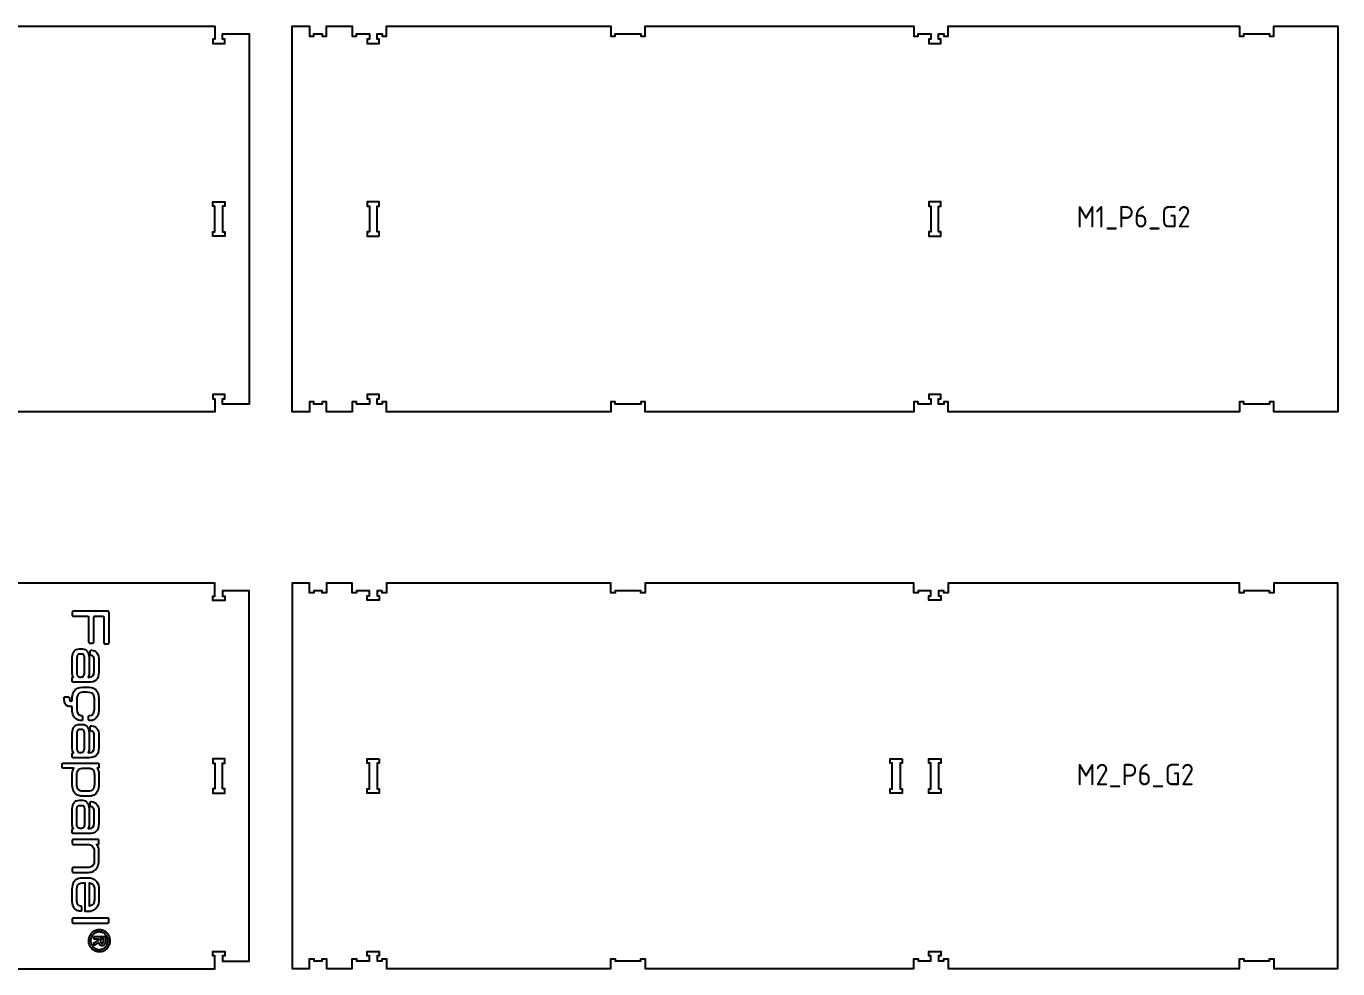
# Model space of a CAD drawing. Header units: millimetres. Extents: x -30325 to 14169, y -12596 to 6470.
# Drawn here: x -4708 to -1647, y 4120 to 6320 of the extents above; entities that cross this region are included whole.
import ezdxf

# ---------------------------------------------------------------- set-up
doc = ezdxf.new("R2010")
doc.units = ezdxf.units.MM
doc.header["$MEASUREMENT"] = 0
doc.layers.add('freeswerk_CODES', color=50, linetype='Continuous')

msp = doc.modelspace()

# ---------------------------------------------------------------- linework, layer by layer
for points in [[(-4812.5, 6320), (-4267.5, 6320), (-4267.5, 6290), (-4272.5, 6290), (-4272.5, 6280), (-4244.5, 6280), (-4244.5, 6290), (-4249.5, 6290), (-4249.5, 6302), (-4187.2, 6302), (-4187.2, 5438), (-4249.5, 5438), (-4249.5, 5450), (-4244.5, 5450), (-4244.5, 5460), (-4272.5, 5460), (-4272.5, 5450), (-4267.5, 5450), (-4267.5, 5420), (-4812.5, 5420)], [(-4812.5, 4120), (-4267.5, 4119.9), (-4267.5, 4149.9), (-4272.5, 4149.9), (-4272.5, 4159.9), (-4244.5, 4159.9), (-4244.5, 4149.9), (-4249.5, 4149.9), (-4249.5, 4137.9), (-4187.3, 4137.9), (-4187.2, 5001.9), (-4249.4, 5001.9), (-4249.4, 4989.9), (-4244.4, 4989.9), (-4244.4, 4979.9), (-4272.4, 4979.9), (-4272.4, 4989.9), (-4267.4, 4989.9), (-4267.4, 5019.9), (-4812.4, 5020)], [(-4579.3, 4254.8), (-4579.6, 4254.6), (-4579.9, 4254.5), (-4580.3, 4254.5), (-4580.6, 4254.5), (-4580.9, 4254.5), (-4583.4, 4254.6), (-4586, 4255.1), (-4588.6, 4256.1), (-4591.1, 4257.4), (-4593.5, 4259.3), (-4595.7, 4261.7), (-4597.5, 4264.6), (-4598.9, 4268.1), (-4599.8, 4272.2), (-4600.1, 4276.9), (-4600.1, 4305.7), (-4599.9, 4310.7), (-4599.2, 4315.2), (-4598, 4319.2), (-4596.3, 4322.7), (-4594.2, 4325.7), (-4591.5, 4328.2), (-4588.4, 4330), (-4584.8, 4331.3), (-4580.8, 4332.1), (-4576.5, 4332.4), (-4562.5, 4332.4), (-4558.7, 4332.1), (-4555.1, 4331.3), (-4551.6, 4329.9), (-4548.3, 4328), (-4545.4, 4325.5), (-4542.9, 4322.6), (-4540.8, 4319.1), (-4539.3, 4315.2), (-4538.3, 4310.8), (-4538, 4305.9), (-4538, 4281.2), (-4538.3, 4276.3), (-4539.1, 4271.7), (-4540.5, 4267.7), (-4542.4, 4264.2), (-4544.6, 4261.2), (-4547.3, 4258.8), (-4550.2, 4256.9), (-4553.4, 4255.5), (-4556.8, 4254.7)], [(-4579.3, 4254.8), (-4579.1, 4255), (-4578.8, 4255.2), (-4578.6, 4255.4), (-4578.4, 4255.7), (-4578.3, 4256), (-4578.2, 4256.3), (-4578.1, 4256.6), (-4578.1, 4257), (-4578.1, 4263.8), (-4578.1, 4264.1), (-4578.2, 4264.4), (-4578.3, 4264.7), (-4578.4, 4265), (-4578.6, 4265.3), (-4578.8, 4265.6), (-4579.1, 4265.8), (-4579.3, 4266), (-4579.6, 4266.1), (-4579.9, 4266.2), (-4580.3, 4266.3), (-4580.6, 4266.3), (-4580.9, 4266.3), (-4583.6, 4266.7), (-4585.9, 4267.9), (-4587.8, 4270.1), (-4589.1, 4273.5), (-4589.6, 4278), (-4589.6, 4305.9), (-4589.1, 4310.9), (-4587.7, 4314.9), (-4585.2, 4317.9), (-4581.2, 4319.8), (-4575.5, 4320.5), (-4570.5, 4320.5), (-4570.5, 4254.5), (-4560.3, 4254.5), (-4556.8, 4254.7)], [(-4598.9, 4238), (-4599.1, 4237.8), (-4599.4, 4237.6), (-4599.6, 4237.3), (-4599.8, 4237), (-4599.9, 4236.8), (-4600, 4236.4), (-4600.1, 4236.1), (-4600.1, 4235.8), (-4600.1, 4229), (-4600.1, 4228.6), (-4600, 4228.3), (-4599.9, 4228), (-4599.8, 4227.7), (-4599.6, 4227.4), (-4599.4, 4227.2), (-4599.1, 4227), (-4598.9, 4226.8), (-4598.6, 4226.6), (-4598.3, 4226.5), (-4598, 4226.5), (-4597.6, 4226.5), (-4517, 4226.4), (-4516.7, 4226.5), (-4516.3, 4226.5), (-4516, 4226.6), (-4515.7, 4226.8), (-4515.5, 4227), (-4515.2, 4227.2), (-4515, 4227.4), (-4514.8, 4227.7), (-4514.7, 4228), (-4514.6, 4228.3), (-4514.5, 4228.6), (-4514.5, 4228.9), (-4514.5, 4235.8), (-4514.5, 4236.1), (-4514.6, 4236.4), (-4514.7, 4236.7), (-4514.8, 4237)], [(-4514.8, 4237), (-4515, 4237.3), (-4515.2, 4237.6), (-4515.5, 4237.8), (-4515.7, 4238), (-4516, 4238.1), (-4516.3, 4238.2), (-4516.7, 4238.3), (-4517, 4238.3), (-4597.6, 4238.3), (-4598, 4238.3), (-4598.3, 4238.2), (-4598.6, 4238.1), (-4598.9, 4238)], [(-4540.7, 4165.3), (-4539.4, 4165.2), (-4538, 4165.1), (-4536.7, 4165), (-4535.3, 4165.1), (-4534, 4165.2), (-4532.7, 4165.5), (-4531.5, 4165.8), (-4530.2, 4166.1), (-4529, 4166.6), (-4527.9, 4167.1), (-4526.8, 4167.7), (-4525.7, 4168.4), (-4524.7, 4169.1), (-4523.7, 4169.9), (-4522.8, 4170.7), (-4521.9, 4171.6), (-4521.1, 4172.6), (-4520.3, 4173.6), (-4519.7, 4174.6), (-4519, 4175.7), (-4518.5, 4176.8), (-4518, 4178), (-4517.5, 4179.2), (-4517.2, 4180.5), (-4516.9, 4181.8), (-4516.8, 4183.1), (-4516.7, 4184.4), (-4516.6, 4185.8), (-4516.7, 4187.1), (-4516.8, 4188.4), (-4517.1, 4189.7), (-4517.4, 4191), (-4517.7, 4192.2), (-4518.2, 4193.4), (-4518.7, 4194.6), (-4519.3, 4195.7), (-4520, 4196.7), (-4520.7, 4197.8), (-4521.5, 4198.7), (-4522.3, 4199.7), (-4523.2, 4200.5), (-4524.2, 4201.3), (-4525.2, 4202.1), (-4526.2, 4202.8), (-4527.3, 4203.4), (-4528.4, 4204), (-4529.6, 4204.5), (-4530.8, 4204.9), (-4532.1, 4205.2), (-4533.4, 4205.5), (-4534.7, 4205.7), (-4536, 4205.8), (-4537.4, 4205.8), (-4538.7, 4205.7), (-4540, 4205.6), (-4541.3, 4205.4), (-4542.6, 4205.1), (-4543.8, 4204.7), (-4545, 4204.2), (-4546.2, 4203.7), (-4547.3, 4203.1), (-4548.3, 4202.5), (-4549.4, 4201.7), (-4550.3, 4201), (-4551.3, 4200.1), (-4552.1, 4199.2), (-4552.9, 4198.3), (-4553.7, 4197.3), (-4554.4, 4196.2), (-4555, 4195.1), (-4555.6, 4194), (-4556.1, 4192.8), (-4556.5, 4191.6), (-4556.8, 4190.3), (-4557.1, 4189.1), (-4557.3, 4187.8), (-4557.4, 4186.4), (-4557.4, 4185.1), (-4557.3, 4183.7), (-4557.2, 4182.4), (-4557, 4181.1), (-4556.7, 4179.9), (-4556.3, 4178.6), (-4555.8, 4177.4)], [(-4555.8, 4177.4), (-4555.3, 4176.3), (-4554.7, 4175.2), (-4554.1, 4174.1), (-4553.3, 4173.1), (-4552.6, 4172.1), (-4551.7, 4171.2), (-4550.8, 4170.3), (-4549.9, 4169.5), (-4548.9, 4168.7), (-4547.8, 4168.1), (-4546.7, 4167.4), (-4545.6, 4166.9), (-4544.4, 4166.4), (-4543.2, 4165.9), (-4541.9, 4165.6), (-4540.7, 4165.3)]]:
    msp.add_lwpolyline(points)
for points in [[(-3876.7, 5438), (-3888.7, 5438), (-3888.7, 5450), (-3883.7, 5450), (-3883.7, 5460), (-3911.7, 5460), (-3911.7, 5450), (-3906.7, 5450), (-3906.7, 5438), (-3936.7, 5438), (-3936.7, 5443), (-3946.7, 5443), (-3946.7, 5420), (-4006.7, 5420), (-4006.7, 5443), (-4016.7, 5443), (-4016.7, 5438), (-4036.7, 5438), (-4036.7, 5443), (-4046.7, 5443), (-4046.7, 5420), (-4087.2, 5420), (-4087.2, 6320), (-4046.7, 6320), (-4046.7, 6297), (-4036.7, 6297), (-4036.7, 6302), (-4016.7, 6302), (-4016.7, 6297), (-4006.7, 6297), (-4006.7, 6320), (-3946.7, 6320), (-3946.7, 6297), (-3936.7, 6297), (-3936.7, 6302), (-3906.7, 6302), (-3906.7, 6290), (-3911.7, 6290), (-3911.7, 6280), (-3883.7, 6280), (-3883.7, 6290), (-3888.7, 6290), (-3888.7, 6302), (-3876.7, 6302), (-3876.7, 6297), (-3866.7, 6297), (-3866.7, 6320), (-3343.7, 6320), (-3343.7, 6297), (-3333.7, 6297), (-3333.7, 6302), (-3273.7, 6302), (-3273.7, 6297), (-3263.7, 6297), (-3263.7, 6320), (-2636.7, 6320), (-2636.7, 6297), (-2626.7, 6297), (-2626.7, 6302), (-2596.7, 6302), (-2596.7, 6290), (-2601.7, 6290), (-2601.7, 6280), (-2573.7, 6280), (-2573.7, 6290), (-2578.7, 6290), (-2578.7, 6302), (-2566.7, 6302), (-2566.7, 6297), (-2556.7, 6297), (-2556.7, 6320), (-1876.7, 6320), (-1876.7, 6297), (-1866.7, 6297), (-1866.7, 6302), (-1806.7, 6302), (-1806.7, 6297), (-1796.7, 6297), (-1796.7, 6320), (-1647.2, 6320), (-1647.2, 5420), (-1796.7, 5420), (-1796.7, 5443), (-1806.7, 5443), (-1806.7, 5438), (-1866.7, 5438), (-1866.7, 5443), (-1876.7, 5443), (-1876.7, 5420), (-2556.7, 5420), (-2556.7, 5443), (-2566.7, 5443), (-2566.7, 5438), (-2578.7, 5438), (-2578.7, 5450), (-2573.7, 5450), (-2573.7, 5460), (-2601.7, 5460), (-2601.7, 5450), (-2596.7, 5450), (-2596.7, 5438), (-2626.7, 5438), (-2626.7, 5443), (-2636.7, 5443), (-2636.7, 5420), (-3263.7, 5420), (-3263.7, 5443), (-3273.7, 5443), (-3273.7, 5438), (-3333.7, 5438), (-3333.7, 5443), (-3343.7, 5443), (-3343.7, 5420), (-3866.7, 5420), (-3866.7, 5443), (-3876.7, 5443)], [(-4267.5, 5900), (-4272.5, 5900), (-4272.5, 5910), (-4244.5, 5910), (-4244.5, 5900), (-4249.5, 5900), (-4249.5, 5840), (-4244.5, 5840), (-4244.5, 5830), (-4272.5, 5830), (-4272.5, 5840), (-4267.5, 5840)], [(-3883.7, 5830), (-3883.7, 5840), (-3888.7, 5840), (-3888.7, 5900), (-3883.7, 5900), (-3883.7, 5910), (-3911.7, 5910), (-3911.7, 5900), (-3906.7, 5900), (-3906.7, 5840), (-3911.7, 5840), (-3911.7, 5830)], [(-2578.7, 5900), (-2573.7, 5900), (-2573.7, 5910), (-2601.7, 5910), (-2601.7, 5900), (-2596.7, 5900), (-2596.7, 5840), (-2601.7, 5840), (-2601.7, 5830), (-2573.7, 5830), (-2573.7, 5840), (-2578.7, 5840)], [(-3876.7, 5002.2), (-3888.7, 5002.2), (-3888.7, 4990.2), (-3883.7, 4990.2), (-3883.7, 4980.2), (-3911.7, 4980.2), (-3911.7, 4990.2), (-3906.7, 4990.2), (-3906.7, 5002.2), (-3936.7, 5002.2), (-3936.7, 4997.2), (-3946.7, 4997.2), (-3946.7, 5020.2), (-4006.7, 5020.2), (-4006.7, 4997.2), (-4016.7, 4997.2), (-4016.7, 5002.2), (-4036.7, 5002.2), (-4036.7, 4997.2), (-4046.7, 4997.2), (-4046.7, 5020.2), (-4087.2, 5020.2), (-4087.2, 4120.2), (-4046.7, 4120.2), (-4046.7, 4143.2), (-4036.7, 4143.2), (-4036.7, 4138.2), (-4016.7, 4138.2), (-4016.7, 4143.2), (-4006.7, 4143.2), (-4006.7, 4120.2), (-3946.7, 4120.2), (-3946.7, 4143.2), (-3936.7, 4143.2), (-3936.7, 4138.2), (-3906.7, 4138.2), (-3906.7, 4150.2), (-3911.7, 4150.2), (-3911.7, 4160.2), (-3883.7, 4160.2), (-3883.7, 4150.2), (-3888.7, 4150.2), (-3888.7, 4138.2), (-3876.7, 4138.2), (-3876.7, 4143.2), (-3866.7, 4143.2), (-3866.7, 4120.2), (-3343.7, 4120.2), (-3343.7, 4143.2), (-3333.7, 4143.2), (-3333.7, 4138.2), (-3273.7, 4138.2), (-3273.7, 4143.2), (-3263.7, 4143.2), (-3263.7, 4120.2), (-2636.7, 4120.2), (-2636.7, 4143.2), (-2626.7, 4143.2), (-2626.7, 4138.2), (-2596.7, 4138.2), (-2596.7, 4150.2), (-2601.7, 4150.2), (-2601.7, 4160.2), (-2573.7, 4160.2), (-2573.7, 4150.2), (-2578.7, 4150.2), (-2578.7, 4138.2), (-2566.7, 4138.2), (-2566.7, 4143.2), (-2556.7, 4143.2), (-2556.7, 4120.2), (-1876.7, 4120.2), (-1876.7, 4143.2), (-1866.7, 4143.2), (-1866.7, 4138.2), (-1806.7, 4138.2), (-1806.7, 4143.2), (-1796.7, 4143.2), (-1796.7, 4120.2), (-1647.2, 4120.2), (-1647.2, 5020.2), (-1796.7, 5020.2), (-1796.7, 4997.2), (-1806.7, 4997.2), (-1806.7, 5002.2), (-1866.7, 5002.2), (-1866.7, 4997.2), (-1876.7, 4997.2), (-1876.7, 5020.2), (-2556.7, 5020.2), (-2556.7, 4997.2), (-2566.7, 4997.2), (-2566.7, 5002.2), (-2578.7, 5002.2), (-2578.7, 4990.2), (-2573.7, 4990.2), (-2573.7, 4980.2), (-2601.7, 4980.2), (-2601.7, 4990.2), (-2596.7, 4990.2), (-2596.7, 5002.2), (-2626.7, 5002.2), (-2626.7, 4997.2), (-2636.7, 4997.2), (-2636.7, 5020.2), (-3263.7, 5020.2), (-3263.7, 4997.2), (-3273.7, 4997.2), (-3273.7, 5002.2), (-3333.7, 5002.2), (-3333.7, 4997.2), (-3343.7, 4997.2), (-3343.7, 5020.2), (-3866.7, 5020.2), (-3866.7, 4997.2), (-3876.7, 4997.2)], [(-4528.1, 4942.7), (-4527.8, 4942.6), (-4527.5, 4942.5), (-4527.3, 4942.3), (-4527, 4942.1), (-4526.8, 4941.8), (-4526.6, 4941.6), (-4526.5, 4941.3), (-4526.4, 4941), (-4526.3, 4940.6), (-4526.3, 4940.3), (-4526.3, 4880.7), (-4526.3, 4880.3), (-4526.2, 4880), (-4526.1, 4879.7), (-4525.9, 4879.4), (-4525.8, 4879.1), (-4525.5, 4878.9), (-4525.3, 4878.7), (-4525, 4878.5), (-4524.7, 4878.3), (-4524.4, 4878.2), (-4524.1, 4878.2), (-4523.8, 4878.2), (-4516.9, 4878.2), (-4516.6, 4878.2), (-4516.3, 4878.2), (-4516, 4878.3), (-4515.7, 4878.5), (-4515.4, 4878.7), (-4515.2, 4878.9), (-4515, 4879.1), (-4514.8, 4879.4), (-4514.6, 4879.7), (-4514.5, 4880), (-4514.5, 4880.3), (-4514.4, 4880.7), (-4514.4, 4952.2), (-4514.5, 4952.5), (-4514.5, 4952.8), (-4514.6, 4953.1), (-4514.8, 4953.4), (-4515, 4953.7), (-4515.2, 4953.9), (-4515.4, 4954.1), (-4515.7, 4954.3), (-4516, 4954.5), (-4516.3, 4954.6), (-4516.6, 4954.6), (-4516.9, 4954.7), (-4597.6, 4954.7), (-4597.9, 4954.6), (-4598.2, 4954.6), (-4598.5, 4954.5), (-4598.8, 4954.3), (-4599.1, 4954.1), (-4599.3, 4953.9), (-4599.6, 4953.7), (-4599.7, 4953.4), (-4599.9, 4953.1), (-4600, 4952.8), (-4600.1, 4952.5), (-4600.1, 4952.2), (-4600.1, 4945.3), (-4600.1, 4945), (-4600, 4944.7), (-4599.9, 4944.4), (-4599.7, 4944.1), (-4599.6, 4943.8), (-4599.3, 4943.6), (-4599.1, 4943.3), (-4598.8, 4943.2), (-4598.5, 4943), (-4598.2, 4942.9), (-4597.9, 4942.8), (-4597.6, 4942.8), (-4564.4, 4942.8), (-4564, 4942.8), (-4563.7, 4942.7), (-4563.4, 4942.6), (-4563.1, 4942.5), (-4562.8, 4942.3), (-4562.6, 4942.1), (-4562.4, 4941.8), (-4562.2, 4941.6), (-4562.1, 4941.3), (-4562, 4941), (-4561.9, 4940.6), (-4561.9, 4940.3), (-4561.9, 4882.7), (-4561.9, 4882.3), (-4561.8, 4882), (-4561.7, 4881.7), (-4561.5, 4881.4), (-4561.4, 4881.2), (-4561.1, 4880.9), (-4560.9, 4880.7), (-4560.6, 4880.5), (-4560.3, 4880.4), (-4560, 4880.3), (-4559.7, 4880.2), (-4559.4, 4880.2), (-4552.5, 4880.2), (-4552.2, 4880.2), (-4551.9, 4880.3), (-4551.6, 4880.4), (-4551.3, 4880.5), (-4551, 4880.7), (-4550.8, 4880.9), (-4550.6, 4881.2), (-4550.4, 4881.4), (-4550.2, 4881.7), (-4550.1, 4882), (-4550.1, 4882.3), (-4550, 4882.7), (-4550, 4940.3), (-4550, 4940.6), (-4549.9, 4941), (-4549.8, 4941.3), (-4549.7, 4941.6), (-4549.5, 4941.8), (-4549.3, 4942.1), (-4549.1, 4942.3), (-4548.8, 4942.5), (-4548.5, 4942.6), (-4548.2, 4942.7), (-4547.9, 4942.8), (-4547.5, 4942.8), (-4528.8, 4942.8), (-4528.4, 4942.8)], [(-4551.4, 4790), (-4555.7, 4789), (-4560.5, 4788.7), (-4597.6, 4788.7), (-4597.9, 4788.7), (-4598.2, 4788.8), (-4598.5, 4788.9), (-4598.8, 4789), (-4599.1, 4789.2), (-4599.3, 4789.4), (-4599.6, 4789.7), (-4599.7, 4789.9), (-4599.9, 4790.2), (-4600, 4790.6), (-4600.1, 4790.9), (-4600.1, 4791.2), (-4600.1, 4798), (-4600.1, 4798.4), (-4600, 4798.7), (-4599.9, 4799), (-4599.7, 4799.3), (-4599.6, 4799.6), (-4599.3, 4799.8), (-4599.1, 4800), (-4598.8, 4800.2), (-4598.5, 4800.4), (-4598.2, 4800.5), (-4597.9, 4800.5), (-4597.6, 4800.5), (-4598.6, 4802.3), (-4599.4, 4804.3), (-4599.9, 4806.6), (-4600.1, 4809.5), (-4600.1, 4846.7), (-4599.8, 4851.1), (-4599.1, 4855.1), (-4597.9, 4858.5), (-4596.1, 4861.3), (-4593.7, 4863.6), (-4590.7, 4865.2), (-4587.3, 4866.1), (-4583.5, 4866.4), (-4576.4, 4866.4), (-4573.2, 4866.1), (-4570.2, 4865.2), (-4567.5, 4863.6), (-4565.2, 4861.4), (-4563.4, 4858.5), (-4562, 4855.1), (-4561.2, 4851), (-4560.9, 4846.3), (-4561, 4809.8), (-4561.1, 4807), (-4561.5, 4804.6), (-4562.1, 4802.4), (-4563, 4800.7), (-4559.2, 4800.7), (-4555, 4801.4), (-4551.8, 4803.5), (-4549.6, 4807.3), (-4548.7, 4813.4), (-4548.7, 4838.3), (-4549.3, 4844.5), (-4550.8, 4848.5), (-4552.9, 4850.6), (-4555.4, 4851.2), (-4555.9, 4851.2), (-4556.3, 4851.2), (-4556.6, 4851.3), (-4556.9, 4851.4), (-4557.2, 4851.6), (-4557.5, 4851.7), (-4557.7, 4852), (-4557.9, 4852.2), (-4558.1, 4852.5), (-4558.3, 4852.8), (-4558.4, 4853.1), (-4558.4, 4853.4), (-4558.4, 4853.7), (-4558.4, 4860.8), (-4558.4, 4861.1), (-4558.4, 4861.4), (-4558.3, 4861.8), (-4558.1, 4862.1), (-4557.9, 4862.3), (-4557.7, 4862.6), (-4557.5, 4862.8), (-4557.2, 4863), (-4556.9, 4863.1), (-4556.6, 4863.2), (-4556.3, 4863.3), (-4555.9, 4863.3), (-4555.4, 4863.3), (-4551.6, 4862.9), (-4548.2, 4861.7), (-4545.2, 4859.7), (-4542.7, 4857.1), (-4540.7, 4853.8), (-4539.3, 4849.9), (-4538.5, 4845.5), (-4538.2, 4840.5), (-4538.2, 4812.5), (-4538.6, 4806.8), (-4539.7, 4801.8), (-4541.6, 4797.7), (-4544.2, 4794.3), (-4547.5, 4791.8)], [(-4586.8, 4802.7), (-4586.1, 4802.2), (-4585.4, 4801.7), (-4584.7, 4801.4), (-4583.8, 4801.1), (-4582.8, 4800.9), (-4581.7, 4800.8), (-4580.5, 4800.8), (-4578.3, 4801), (-4576.5, 4801.5), (-4574.9, 4802.3), (-4573.7, 4803.4), (-4572.8, 4804.9), (-4572.1, 4806.8), (-4571.7, 4809.1), (-4571.5, 4811.8), (-4571.5, 4813.1), (-4571.5, 4843.5), (-4571.5, 4845), (-4571.6, 4846.6), (-4571.7, 4848.1), (-4572, 4849.3), (-4572.2, 4850.4), (-4572.5, 4851.3), (-4572.8, 4852), (-4573.2, 4852.6), (-4573.6, 4853.1), (-4574, 4853.5), (-4574.5, 4853.8), (-4575, 4854.1), (-4575.6, 4854.3), (-4576.3, 4854.4), (-4577.1, 4854.5), (-4578, 4854.5), (-4578.4, 4854.5), (-4582.6, 4854.5), (-4583.1, 4854.5), (-4583.9, 4854.5), (-4584.6, 4854.4), (-4585.2, 4854.2), (-4585.8, 4854), (-4586.4, 4853.7), (-4586.9, 4853.3), (-4587.3, 4852.9), (-4587.7, 4852.3), (-4588.1, 4851.7), (-4588.5, 4850.9), (-4588.8, 4850), (-4589.1, 4848.9), (-4589.3, 4847.6), (-4589.4, 4846.2), (-4589.5, 4844.6), (-4589.5, 4843.3), (-4589.5, 4811.7), (-4589.5, 4810.2), (-4589.4, 4808.9), (-4589.2, 4807.6), (-4588.9, 4806.5), (-4588.6, 4805.5), (-4588.2, 4804.6), (-4587.8, 4803.9), (-4587.3, 4803.2)], [(-4561, 4777), (-4554.7, 4776.1), (-4549.1, 4773.8), (-4544.4, 4769.9), (-4540.8, 4764.7), (-4538.6, 4758.1), (-4537.9, 4751), (-4538, 4724.7), (-4538.7, 4717), (-4540.7, 4710.6), (-4544, 4705.5), (-4548.5, 4701.8), (-4554.1, 4699.7), (-4559.3, 4699.2), (-4559.6, 4699.2), (-4560, 4699.3), (-4560.3, 4699.4), (-4560.6, 4699.5), (-4560.9, 4699.7), (-4561.2, 4699.9), (-4561.4, 4700.1), (-4561.6, 4700.4), (-4561.8, 4700.7), (-4561.9, 4701), (-4562, 4701.4), (-4562, 4701.7), (-4562, 4708.7), (-4562, 4709), (-4561.9, 4709.3), (-4561.9, 4709.6), (-4561.7, 4709.8), (-4561.6, 4710.1), (-4561.4, 4710.3), (-4561.2, 4710.5), (-4561, 4710.7), (-4560.7, 4710.9), (-4560.5, 4711), (-4560.2, 4711.1), (-4559.9, 4711.2), (-4554.5, 4712), (-4550.4, 4716.2), (-4548.6, 4724.5), (-4548.6, 4731), (-4548.6, 4751), (-4549.7, 4758), (-4553.6, 4763.1), (-4560.8, 4765.1), (-4565, 4765.2), (-4576.6, 4765.2), (-4582.8, 4763.9), (-4587.5, 4759.7), (-4589.5, 4753.3), (-4589.6, 4747.3), (-4589.6, 4725.9), (-4588.7, 4718.8), (-4585.6, 4713.3), (-4579.7, 4711), (-4578.5, 4710.9), (-4578.2, 4710.9), (-4577.9, 4710.8), (-4577.6, 4710.7), (-4577.3, 4710.6), (-4577, 4710.4), (-4576.8, 4710.2), (-4576.6, 4709.9), (-4576.4, 4709.6), (-4576.3, 4709.4), (-4576.2, 4709), (-4576.1, 4708.7), (-4576.1, 4708.4), (-4576.2, 4701.6), (-4576.2, 4701.2), (-4576.3, 4700.9), (-4576.4, 4700.6), (-4576.6, 4700.3), (-4576.8, 4700), (-4577, 4699.8), (-4577.2, 4699.6), (-4577.5, 4699.4), (-4577.8, 4699.3), (-4578.1, 4699.2), (-4578.5, 4699.1), (-4578.8, 4699.1), (-4581.3, 4699.2), (-4586.7, 4700.5), (-4591.6, 4703.1), (-4595.6, 4707.5), (-4598.5, 4713.6), (-4600, 4721.6), (-4600.1, 4726.1), (-4600.1, 4729.7), (-4600.1, 4730.1), (-4600.2, 4730.4), (-4600.3, 4730.7), (-4600.4, 4731), (-4600.6, 4731.3), (-4600.8, 4731.5), (-4601.1, 4731.7), (-4601.3, 4731.9), (-4601.6, 4732), (-4601.9, 4732.1), (-4602.3, 4732.2), (-4602.6, 4732.2), (-4603.8, 4732.2), (-4606.4, 4732.3), (-4610.6, 4733.2), (-4614.1, 4735.1), (-4616.8, 4738.4), (-4618.5, 4742.9), (-4619.3, 4748.9), (-4619.4, 4751.8), (-4619.4, 4752.2), (-4619.3, 4752.5), (-4619.2, 4752.8), (-4619.1, 4753.1), (-4618.9, 4753.4), (-4618.7, 4753.6), (-4618.4, 4753.9), (-4618.1, 4754), (-4617.8, 4754.2), (-4617.5, 4754.3), (-4617.2, 4754.4), (-4616.9, 4754.4), (-4609.2, 4754.4), (-4608.9, 4754.4), (-4608.6, 4754.3), (-4608.3, 4754.2), (-4608, 4754.1), (-4607.7, 4753.9), (-4607.5, 4753.7), (-4607.3, 4753.4), (-4607.1, 4753.1), (-4606.9, 4752.9), (-4606.8, 4752.5), (-4606.8, 4752.2), (-4606.7, 4751.9), (-4606.7, 4751.4), (-4606.5, 4748.7), (-4606.1, 4746.8), (-4605.5, 4745.7), (-4604.9, 4745.1), (-4604, 4744.9), (-4603.1, 4744.8), (-4602.6, 4744.8), (-4602.3, 4744.8), (-4601.9, 4744.9), (-4601.6, 4745), (-4601.3, 4745.1), (-4601.1, 4745.3), (-4600.8, 4745.5), (-4600.6, 4745.8), (-4600.4, 4746), (-4600.3, 4746.3), (-4600.2, 4746.6), (-4600.1, 4747), (-4600.1, 4747.3), (-4600.1, 4750.8), (-4600, 4753.9), (-4599, 4761.2), (-4596.5, 4767.2), (-4592.8, 4771.8), (-4587.9, 4774.9), (-4582, 4776.6), (-4576.5, 4777.1), (-4564.8, 4777.1)], [(-4551.4, 4613.7), (-4555.7, 4612.7), (-4560.5, 4612.4), (-4597.6, 4612.4), (-4597.9, 4612.4), (-4598.2, 4612.5), (-4598.6, 4612.6), (-4598.8, 4612.7), (-4599.1, 4612.9), (-4599.4, 4613.1), (-4599.6, 4613.4), (-4599.8, 4613.6), (-4599.9, 4613.9), (-4600, 4614.2), (-4600.1, 4614.6), (-4600.1, 4614.9), (-4600.1, 4621.7), (-4600.1, 4622.1), (-4600, 4622.4), (-4599.9, 4622.7), (-4599.8, 4623), (-4599.6, 4623.3), (-4599.4, 4623.5), (-4599.1, 4623.7), (-4598.8, 4623.9), (-4598.6, 4624), (-4598.2, 4624.2), (-4597.9, 4624.2), (-4597.6, 4624.2), (-4598.6, 4626), (-4599.4, 4628), (-4599.9, 4630.3), (-4600.1, 4633.1), (-4600.1, 4670.4), (-4599.9, 4674.8), (-4599.1, 4678.8), (-4597.9, 4682.1), (-4596.1, 4685), (-4593.7, 4687.3), (-4590.7, 4688.8), (-4587.3, 4689.8), (-4583.5, 4690.1), (-4576.4, 4690.1), (-4573.2, 4689.8), (-4570.2, 4688.9), (-4567.5, 4687.3), (-4565.2, 4685.1), (-4563.4, 4682.2), (-4562.1, 4678.8), (-4561.2, 4674.7), (-4561, 4670), (-4561, 4633.5), (-4561.1, 4630.7), (-4561.5, 4628.3), (-4562.1, 4626.1), (-4563, 4624.4), (-4559.2, 4624.4), (-4555, 4625.1), (-4551.8, 4627.2), (-4549.6, 4631), (-4548.7, 4637.1), (-4548.7, 4662), (-4549.3, 4668.2), (-4550.8, 4672.1), (-4552.9, 4674.3), (-4555.4, 4674.9), (-4556, 4674.9), (-4556.3, 4674.9), (-4556.6, 4675), (-4556.9, 4675.1), (-4557.2, 4675.3), (-4557.5, 4675.4), (-4557.7, 4675.7), (-4557.9, 4675.9), (-4558.1, 4676.2), (-4558.3, 4676.5), (-4558.4, 4676.8), (-4558.4, 4677.1), (-4558.5, 4677.4), (-4558.5, 4684.5), (-4558.4, 4684.8), (-4558.4, 4685.1), (-4558.3, 4685.5), (-4558.1, 4685.7), (-4557.9, 4686), (-4557.7, 4686.3), (-4557.5, 4686.5), (-4557.2, 4686.7), (-4556.9, 4686.8), (-4556.6, 4686.9), (-4556.3, 4687), (-4556, 4687), (-4555.4, 4687), (-4551.6, 4686.6), (-4548.2, 4685.4), (-4545.2, 4683.4), (-4542.7, 4680.8), (-4540.7, 4677.4), (-4539.3, 4673.6), (-4538.5, 4669.2), (-4538.2, 4664.2), (-4538.2, 4636.2), (-4538.6, 4630.5), (-4539.7, 4625.5), (-4541.6, 4621.4), (-4544.2, 4618), (-4547.5, 4615.5)], [(-4571.7, 4632.8), (-4571.5, 4635.5), (-4571.5, 4636.8), (-4571.5, 4667.2), (-4571.5, 4668.7), (-4571.6, 4670.3), (-4571.8, 4671.8), (-4572, 4673), (-4572.2, 4674.1), (-4572.5, 4675), (-4572.9, 4675.7), (-4573.2, 4676.3), (-4573.6, 4676.8), (-4574, 4677.2), (-4574.5, 4677.5), (-4575, 4677.8), (-4575.7, 4678), (-4576.4, 4678.1), (-4577.1, 4678.2), (-4578, 4678.2), (-4578.5, 4678.2), (-4582.6, 4678.2), (-4583.1, 4678.2), (-4583.9, 4678.2), (-4584.6, 4678.1), (-4585.3, 4677.9), (-4585.9, 4677.7), (-4586.4, 4677.4), (-4586.9, 4677), (-4587.3, 4676.6), (-4587.8, 4676), (-4588.1, 4675.4), (-4588.5, 4674.6), (-4588.8, 4673.7), (-4589.1, 4672.6), (-4589.3, 4671.3), (-4589.5, 4669.9), (-4589.5, 4668.3), (-4589.6, 4667), (-4589.6, 4635.4), (-4589.5, 4633.9), (-4589.4, 4632.6), (-4589.2, 4631.3), (-4588.9, 4630.2), (-4588.6, 4629.2), (-4588.2, 4628.3), (-4587.8, 4627.6), (-4587.3, 4626.9), (-4586.8, 4626.3), (-4586.2, 4625.9), (-4585.5, 4625.4), (-4584.7, 4625.1), (-4583.8, 4624.8), (-4582.8, 4624.6), (-4581.7, 4624.5), (-4580.5, 4624.5), (-4578.3, 4624.7), (-4576.5, 4625.2), (-4574.9, 4626), (-4573.7, 4627.1), (-4572.8, 4628.6), (-4572.1, 4630.5)], [(-4559.7, 4522.7), (-4562.4, 4522.6), (-4563.3, 4522.6), (-4575.5, 4522.6), (-4577.5, 4522.6), (-4580.1, 4522.9), (-4582.7, 4523.4), (-4585.2, 4524.1), (-4587.6, 4525.1), (-4589.9, 4526.4), (-4592, 4527.9), (-4593.9, 4529.8), (-4595.6, 4531.9), (-4597.1, 4534.4), (-4598.3, 4537.2), (-4599.2, 4540.3), (-4599.8, 4543.7), (-4600.2, 4547.5), (-4600.2, 4550), (-4600.2, 4572.2), (-4600.2, 4573.6), (-4600.1, 4576.1), (-4599.8, 4578.4), (-4599.4, 4580.6), (-4598.9, 4582.6), (-4598.2, 4584.6), (-4597.4, 4586.4), (-4596.6, 4587.8), (-4621.4, 4587.8), (-4621.8, 4587.9), (-4622.1, 4587.9), (-4622.4, 4588), (-4622.7, 4588.2), (-4623, 4588.4), (-4623.2, 4588.6), (-4623.4, 4588.8), (-4623.6, 4589.1), (-4623.8, 4589.4), (-4623.9, 4589.7), (-4623.9, 4590), (-4623.9, 4590.3), (-4623.9, 4597.2), (-4623.9, 4597.5), (-4623.9, 4597.8), (-4623.8, 4598.1), (-4623.6, 4598.4), (-4623.4, 4598.7), (-4623.2, 4598.9), (-4623, 4599.2), (-4622.7, 4599.3), (-4622.4, 4599.5), (-4622.1, 4599.6), (-4621.8, 4599.7), (-4621.5, 4599.7), (-4620.5, 4599.7), (-4540.7, 4599.7), (-4540.4, 4599.7), (-4540, 4599.6), (-4539.7, 4599.5), (-4539.4, 4599.3), (-4539.2, 4599.2), (-4538.9, 4598.9), (-4538.7, 4598.7), (-4538.5, 4598.4), (-4538.4, 4598.1), (-4538.3, 4597.8), (-4538.2, 4597.5), (-4538.2, 4597.2), (-4538.2, 4590.3), (-4538.2, 4590), (-4538.3, 4589.7), (-4538.4, 4589.4), (-4538.5, 4589.1), (-4538.7, 4588.8), (-4538.9, 4588.6), (-4539.2, 4588.4), (-4539.4, 4588.2), (-4539.7, 4588), (-4540, 4587.9), (-4540.4, 4587.9), (-4540.7, 4587.8), (-4541.8, 4587.8), (-4541.4, 4587.1), (-4540.5, 4585.4), (-4539.7, 4583.5), (-4539, 4581.5), (-4538.5, 4579.4), (-4538.2, 4577.1), (-4538, 4574.7), (-4538, 4572.8), (-4538, 4550.7), (-4538, 4549.1), (-4538.2, 4545.2), (-4538.7, 4541.5), (-4539.5, 4538.3), (-4540.6, 4535.3), (-4542, 4532.7), (-4543.7, 4530.4), (-4545.5, 4528.5), (-4547.6, 4526.8), (-4549.8, 4525.5), (-4552.1, 4524.4), (-4554.6, 4523.6), (-4557.1, 4523)], [(-4249.5, 4539.9), (-4249.5, 4599.9), (-4244.5, 4599.9), (-4244.5, 4609.9), (-4272.5, 4609.9), (-4272.5, 4599.9), (-4267.5, 4599.9), (-4267.5, 4539.9), (-4272.5, 4539.9), (-4272.5, 4529.9), (-4244.5, 4529.9), (-4244.5, 4539.9)], [(-3883.7, 4610.2), (-3883.7, 4600.2), (-3888.7, 4600.2), (-3888.7, 4540.2), (-3883.7, 4540.2), (-3883.7, 4530.2), (-3911.7, 4530.2), (-3911.7, 4540.2), (-3906.7, 4540.2), (-3906.7, 4600.2), (-3911.7, 4600.2), (-3911.7, 4610.2)], [(-2663.7, 4610.2), (-2663.7, 4600.2), (-2668.7, 4600.2), (-2668.7, 4540.2), (-2663.7, 4540.2), (-2663.7, 4530.2), (-2691.7, 4530.2), (-2691.7, 4540.2), (-2686.7, 4540.2), (-2686.7, 4600.2), (-2691.7, 4600.2), (-2691.7, 4610.2)], [(-2578.7, 4540.2), (-2573.7, 4540.2), (-2573.7, 4530.2), (-2601.7, 4530.2), (-2601.7, 4540.2), (-2596.7, 4540.2), (-2596.7, 4600.2), (-2601.7, 4600.2), (-2601.7, 4610.2), (-2573.7, 4610.2), (-2573.7, 4600.2), (-2578.7, 4600.2)], [(-4549.3, 4578.8), (-4549, 4577.1), (-4548.7, 4575.3), (-4548.6, 4573.4), (-4548.6, 4571.9), (-4548.6, 4551.1), (-4548.6, 4549.7), (-4549, 4546), (-4549.8, 4542.9), (-4550.9, 4540.2), (-4552.5, 4538.1), (-4554.5, 4536.5), (-4556.9, 4535.3), (-4559.7, 4534.7), (-4562.6, 4534.4), (-4575.6, 4534.4), (-4579.1, 4534.7), (-4582.1, 4535.5), (-4584.5, 4536.8), (-4586.4, 4538.6), (-4587.8, 4540.8), (-4588.8, 4543.4), (-4589.4, 4546.6), (-4589.7, 4550.1), (-4589.7, 4551.3), (-4589.7, 4572), (-4589.5, 4575.1), (-4589, 4578.5), (-4588, 4581.4), (-4586.7, 4583.7), (-4584.9, 4585.5), (-4582.7, 4586.9), (-4580, 4587.7), (-4576.7, 4588.1), (-4575.3, 4588.2), (-4562.9, 4588.2), (-4561.7, 4588.2), (-4559.8, 4588), (-4558.2, 4587.8), (-4556.7, 4587.4), (-4555.4, 4586.9), (-4554.2, 4586.3), (-4553.2, 4585.6), (-4552.3, 4584.8), (-4551.5, 4583.9), (-4550.8, 4582.8), (-4550.2, 4581.6), (-4549.7, 4580.2)], [(-4541.6, 4444.4), (-4544.3, 4441), (-4547.5, 4438.4), (-4551.4, 4436.7), (-4555.7, 4435.7), (-4560.5, 4435.4), (-4597.6, 4435.4), (-4597.9, 4435.4), (-4598.3, 4435.5), (-4598.6, 4435.6), (-4598.9, 4435.7), (-4599.1, 4435.9), (-4599.4, 4436.1), (-4599.6, 4436.4), (-4599.8, 4436.6), (-4599.9, 4436.9), (-4600, 4437.2), (-4600.1, 4437.6), (-4600.1, 4437.9), (-4600.1, 4444.7), (-4600.1, 4445), (-4600, 4445.4), (-4599.9, 4445.7), (-4599.8, 4446), (-4599.6, 4446.2), (-4599.4, 4446.5), (-4599.1, 4446.7), (-4598.9, 4446.9), (-4598.6, 4447), (-4598.3, 4447.1), (-4597.9, 4447.2), (-4597.6, 4447.2), (-4598.6, 4448.9), (-4599.4, 4450.9), (-4599.9, 4453.3), (-4600.1, 4456.1), (-4600.1, 4493.4), (-4599.9, 4497.8), (-4599.1, 4501.7), (-4597.9, 4505.1), (-4596.1, 4508), (-4593.7, 4510.2), (-4590.8, 4511.8), (-4587.4, 4512.8), (-4583.5, 4513.1), (-4576.4, 4513.1), (-4573.2, 4512.8), (-4570.2, 4511.9), (-4567.5, 4510.3), (-4565.3, 4508.1), (-4563.4, 4505.2), (-4562.1, 4501.8), (-4561.3, 4497.7), (-4561, 4493), (-4561, 4456.5), (-4561.1, 4453.7), (-4561.5, 4451.2), (-4562.1, 4449.1), (-4563, 4447.3), (-4559.2, 4447.3), (-4555, 4448), (-4551.8, 4450.2), (-4549.6, 4454), (-4548.7, 4460), (-4548.7, 4485), (-4549.3, 4491.1), (-4550.8, 4495.1), (-4552.9, 4497.3), (-4555.4, 4497.9), (-4556, 4497.9), (-4556.3, 4497.9), (-4556.6, 4498), (-4556.9, 4498.1), (-4557.2, 4498.2), (-4557.5, 4498.4), (-4557.7, 4498.6), (-4557.9, 4498.9), (-4558.1, 4499.2), (-4558.3, 4499.5), (-4558.4, 4499.8), (-4558.4, 4500.1), (-4558.5, 4500.4), (-4558.5, 4507.5), (-4558.4, 4507.8), (-4558.4, 4508.1), (-4558.3, 4508.4), (-4558.1, 4508.7), (-4557.9, 4509), (-4557.7, 4509.3), (-4557.5, 4509.5), (-4557.2, 4509.6), (-4556.9, 4509.8), (-4556.6, 4509.9), (-4556.3, 4510), (-4556, 4510), (-4555.4, 4510), (-4551.6, 4509.6), (-4548.2, 4508.4), (-4545.2, 4506.4), (-4542.7, 4503.7), (-4540.7, 4500.4), (-4539.3, 4496.6), (-4538.5, 4492.1), (-4538.2, 4487.2), (-4538.2, 4459.2), (-4538.6, 4453.5), (-4539.7, 4448.5)], [(-4587.8, 4499), (-4587.3, 4499.6), (-4586.9, 4500), (-4586.4, 4500.4), (-4585.9, 4500.7), (-4585.3, 4500.9), (-4584.6, 4501.1), (-4583.9, 4501.2), (-4583.1, 4501.2), (-4582.6, 4501.2), (-4578.5, 4501.2), (-4578, 4501.2), (-4577.1, 4501.2), (-4576.4, 4501.1), (-4575.7, 4500.9), (-4575.1, 4500.8), (-4574.5, 4500.5), (-4574, 4500.2), (-4573.6, 4499.8), (-4573.2, 4499.3), (-4572.9, 4498.7), (-4572.5, 4497.9), (-4572.2, 4497), (-4572, 4495.9), (-4571.8, 4494.7), (-4571.6, 4493.2), (-4571.5, 4491.5), (-4571.5, 4490), (-4571.5, 4459.8), (-4571.5, 4458.5), (-4571.7, 4455.8), (-4572.2, 4453.5), (-4572.8, 4451.6), (-4573.7, 4450.1), (-4575, 4449), (-4576.5, 4448.2), (-4578.3, 4447.7), (-4580.5, 4447.5), (-4581.8, 4447.5), (-4582.8, 4447.6), (-4583.8, 4447.8), (-4584.7, 4448.1), (-4585.5, 4448.4), (-4586.2, 4448.8), (-4586.8, 4449.3), (-4587.3, 4449.9), (-4587.8, 4450.5), (-4588.3, 4451.3), (-4588.6, 4452.2), (-4589, 4453.2), (-4589.2, 4454.3), (-4589.4, 4455.5), (-4589.5, 4456.9), (-4589.6, 4458.4), (-4589.6, 4489.9), (-4589.6, 4491.3), (-4589.5, 4492.9), (-4589.3, 4494.3), (-4589.1, 4495.5), (-4588.8, 4496.6), (-4588.5, 4497.6), (-4588.2, 4498.4)], [(-4555, 4358.7), (-4558, 4357.3), (-4561.7, 4356.6), (-4564.1, 4356.6), (-4597.6, 4356.6), (-4597.9, 4356.6), (-4598.3, 4356.5), (-4598.6, 4356.4), (-4598.9, 4356.2), (-4599.1, 4356.1), (-4599.4, 4355.8), (-4599.6, 4355.6), (-4599.8, 4355.3), (-4599.9, 4355), (-4600, 4354.7), (-4600.1, 4354.4), (-4600.1, 4354.1), (-4600.1, 4347.2), (-4600.1, 4346.9), (-4600, 4346.6), (-4599.9, 4346.3), (-4599.8, 4346), (-4599.6, 4345.7), (-4599.4, 4345.5), (-4599.1, 4345.3), (-4598.9, 4345.1), (-4598.6, 4344.9), (-4598.3, 4344.8), (-4597.9, 4344.8), (-4597.6, 4344.7), (-4564.7, 4344.7), (-4562.4, 4344.8), (-4559.4, 4345.1), (-4556.4, 4345.6), (-4553.6, 4346.4), (-4550.9, 4347.5), (-4548.4, 4349), (-4546.1, 4350.8), (-4544, 4352.9), (-4542.2, 4355.4), (-4540.7, 4358.3), (-4539.6, 4361.5), (-4538.7, 4365.1), (-4538.3, 4369.1), (-4538.2, 4372.2), (-4538.2, 4394.4), (-4538.2, 4396.6), (-4538.5, 4399.5), (-4539.1, 4402.1), (-4539.9, 4404.4), (-4541, 4406.6), (-4542.2, 4408.5), (-4543.8, 4410.1), (-4540.7, 4410.1), (-4540.4, 4410.1), (-4540.1, 4410.2), (-4539.7, 4410.3), (-4539.5, 4410.4), (-4539.2, 4410.6), (-4538.9, 4410.8), (-4538.7, 4411.1), (-4538.5, 4411.4), (-4538.4, 4411.7), (-4538.3, 4412), (-4538.2, 4412.3), (-4538.2, 4412.6), (-4538.2, 4419.5), (-4538.2, 4419.8), (-4538.3, 4420.1), (-4538.4, 4420.4), (-4538.5, 4420.7), (-4538.7, 4421), (-4538.9, 4421.2), (-4539.2, 4421.4), (-4539.5, 4421.6), (-4539.7, 4421.8), (-4540.1, 4421.9), (-4540.4, 4421.9), (-4540.7, 4422), (-4597.6, 4422), (-4597.9, 4421.9), (-4598.3, 4421.9), (-4598.6, 4421.8), (-4598.9, 4421.6), (-4599.1, 4421.4), (-4599.4, 4421.2), (-4599.6, 4421), (-4599.8, 4420.7), (-4599.9, 4420.4), (-4600, 4420.1), (-4600.1, 4419.8), (-4600.1, 4419.5), (-4600.1, 4412.6), (-4600.1, 4412.3), (-4600, 4412), (-4599.9, 4411.7), (-4599.8, 4411.4), (-4599.6, 4411.1), (-4599.4, 4410.8), (-4599.1, 4410.6), (-4598.9, 4410.4), (-4598.6, 4410.3), (-4598.3, 4410.2), (-4597.9, 4410.1), (-4597.6, 4410.1), (-4563.4, 4410.1), (-4560.6, 4409.9), (-4557.3, 4409), (-4554.4, 4407.3), (-4552, 4404.9), (-4550.3, 4402), (-4549.1, 4398.5), (-4548.7, 4394.6), (-4548.7, 4372.6), (-4548.8, 4370.6), (-4549.4, 4366.8), (-4550.6, 4363.5), (-4552.5, 4360.8)], [(-4551.9, 4316.6), (-4550.6, 4314.8), (-4549.6, 4312.8), (-4549, 4310.5), (-4548.6, 4307.9), (-4548.6, 4306.6), (-4548.6, 4280.7), (-4548.7, 4278.9), (-4549.1, 4276.1), (-4549.9, 4273.7), (-4550.9, 4271.5), (-4552.3, 4269.8), (-4554, 4268.4), (-4556, 4267.3), (-4558.1, 4266.6), (-4559.9, 4266.4), (-4559.9, 4320.4), (-4557.6, 4320), (-4555.4, 4319.2), (-4553.6, 4318)], [(-4562.4, 4185), (-4562.3, 4183.4), (-4562.2, 4181.7), (-4561.9, 4180.1), (-4561.5, 4178.5), (-4561, 4177), (-4560.4, 4175.5), (-4559.8, 4174.1), (-4559, 4172.7), (-4558.2, 4171.3), (-4557.3, 4170.1), (-4556.4, 4168.8), (-4555.3, 4167.7), (-4554.2, 4166.6), (-4553, 4165.6), (-4551.7, 4164.7), (-4550.4, 4163.8), (-4549.1, 4163), (-4547.7, 4162.3), (-4546.2, 4161.7), (-4544.7, 4161.2), (-4543.1, 4160.7), (-4541.5, 4160.4), (-4539.9, 4160.2), (-4538.3, 4160.1), (-4536.6, 4160), (-4535, 4160.1), (-4533.3, 4160.3), (-4531.7, 4160.6), (-4530.1, 4160.9), (-4528.6, 4161.4), (-4527.1, 4162), (-4525.7, 4162.7), (-4524.3, 4163.4), (-4522.9, 4164.2), (-4521.7, 4165.1), (-4520.4, 4166.1), (-4519.3, 4167.1), (-4518.2, 4168.3), (-4517.2, 4169.4), (-4516.2, 4170.7), (-4515.4, 4172), (-4514.6, 4173.4), (-4513.9, 4174.8), (-4513.3, 4176.2), (-4512.8, 4177.8), (-4512.3, 4179.3), (-4512, 4180.9), (-4511.8, 4182.5), (-4511.7, 4184.2), (-4511.6, 4185.8), (-4511.7, 4187.5), (-4511.9, 4189.1), (-4512.2, 4190.7), (-4512.5, 4192.3), (-4513, 4193.8), (-4513.6, 4195.3), (-4514.3, 4196.8), (-4515, 4198.2), (-4515.8, 4199.5), (-4516.7, 4200.8), (-4517.7, 4202), (-4518.7, 4203.1), (-4519.9, 4204.2), (-4521, 4205.3), (-4522.3, 4206.2), (-4523.6, 4207), (-4525, 4207.8), (-4526.4, 4208.5), (-4527.8, 4209.1), (-4529.4, 4209.7), (-4530.9, 4210.1), (-4532.5, 4210.4), (-4534.1, 4210.7), (-4535.8, 4210.8), (-4537.4, 4210.8), (-4539.1, 4210.7), (-4540.7, 4210.6), (-4542.3, 4210.3), (-4543.9, 4209.9), (-4545.4, 4209.4), (-4546.9, 4208.8), (-4548.4, 4208.2), (-4549.8, 4207.4), (-4551.1, 4206.6), (-4552.4, 4205.7), (-4553.6, 4204.8), (-4554.7, 4203.7), (-4555.8, 4202.6), (-4556.8, 4201.4), (-4557.8, 4200.1), (-4558.6, 4198.8), (-4559.4, 4197.5), (-4560.1, 4196.1), (-4560.7, 4194.6), (-4561.3, 4193.1), (-4561.7, 4191.5), (-4562, 4189.9), (-4562.3, 4188.3), (-4562.4, 4186.7)], [(-4523, 4178.8), (-4522.6, 4179.6), (-4522.4, 4180.4), (-4522.1, 4181.3), (-4522, 4182.2), (-4522, 4183.2), (-4522, 4192.3), (-4522, 4192.6), (-4522.1, 4192.9), (-4522.2, 4193.2), (-4522.3, 4193.5), (-4522.5, 4193.8), (-4522.7, 4194), (-4523, 4194.2), (-4523.2, 4194.4), (-4523.5, 4194.6), (-4523.8, 4194.7), (-4524.1, 4194.7), (-4524.5, 4194.8), (-4548.4, 4194.8), (-4548.7, 4194.7), (-4549.1, 4194.7), (-4549.4, 4194.6), (-4549.7, 4194.4), (-4549.9, 4194.2), (-4550.2, 4194), (-4550.4, 4193.8), (-4550.6, 4193.5), (-4550.7, 4193.2), (-4550.8, 4192.9), (-4550.9, 4192.6), (-4550.9, 4192.3), (-4550.9, 4191.9), (-4550.8, 4191.6), (-4550.7, 4191.3), (-4550.6, 4191), (-4550.4, 4190.7), (-4550.2, 4190.5), (-4549.9, 4190.3), (-4549.7, 4190.1), (-4549.4, 4190), (-4549.1, 4189.8), (-4548.7, 4189.8), (-4548.4, 4189.8), (-4538.9, 4189.8), (-4538.9, 4187.6), (-4545.7, 4183), (-4549.9, 4180), (-4550, 4179.9), (-4550.2, 4179.7), (-4550.3, 4179.6), (-4550.4, 4179.4), (-4550.5, 4179.3), (-4550.6, 4179.1), (-4550.7, 4178.9), (-4550.8, 4178.7), (-4550.8, 4178.5), (-4550.9, 4178.3), (-4550.9, 4178.1), (-4550.9, 4177.9), (-4550.9, 4177.5), (-4550.7, 4177), (-4550.5, 4176.6), (-4550.3, 4176.3), (-4549.9, 4176), (-4549.6, 4175.7), (-4549.1, 4175.5), (-4548.7, 4175.5), (-4548.2, 4175.4), (-4547.8, 4175.5), (-4547.4, 4175.7), (-4547, 4175.9), (-4538.8, 4181.6), (-4538.7, 4180.8), (-4538.5, 4180), (-4538.2, 4179.2), (-4537.8, 4178.4), (-4537.4, 4177.7), (-4536.9, 4177), (-4536.3, 4176.4), (-4535.6, 4175.9), (-4534.8, 4175.4), (-4534, 4175.1), (-4533.1, 4174.8), (-4532.1, 4174.6), (-4531.2, 4174.5), (-4530.2, 4174.5), (-4529.3, 4174.6), (-4528.4, 4174.7), (-4527.6, 4175), (-4526.8, 4175.3), (-4526, 4175.7), (-4525.3, 4176.2), (-4524.7, 4176.7), (-4524, 4177.3), (-4523.5, 4178)], [(-4527.1, 4181.7), (-4527.1, 4182.1), (-4527, 4182.6), (-4527, 4183.1), (-4527, 4183.4), (-4527, 4189.8), (-4534, 4189.8), (-4534, 4183.3), (-4533.9, 4182.8), (-4533.8, 4181.9), (-4533.6, 4181.2), (-4533.4, 4180.6), (-4533, 4180.3), (-4532.6, 4179.9), (-4532, 4179.7), (-4531.2, 4179.6), (-4530.4, 4179.5), (-4530, 4179.5), (-4529.7, 4179.6), (-4529.4, 4179.6), (-4529.1, 4179.7), (-4528.8, 4179.9), (-4528.5, 4180), (-4528.2, 4180.2), (-4528, 4180.4), (-4527.7, 4180.6), (-4527.6, 4180.9), (-4527.4, 4181.1), (-4527.3, 4181.4)]]:
    msp.add_lwpolyline(points, close=True)

# ---------------------------------------------------------------- texts
at = {"layer": 'freeswerk_CODES', "char_height": 50, "attachment_point": 1}
for s, insert in [('{\\Fiso|c0;M1_P6_G2}', (-2256.5, 5900.2)), ('{\\Fiso|c0;M2_P6_G2}', (-2256.5, 4598.3))]:
    msp.add_mtext_dynamic_manual_height_columns(s, width=318.081, gutter_width=1456.3, heights=[0], dxfattribs=dict(at, insert=insert))

doc.saveas('drawing.dxf')
